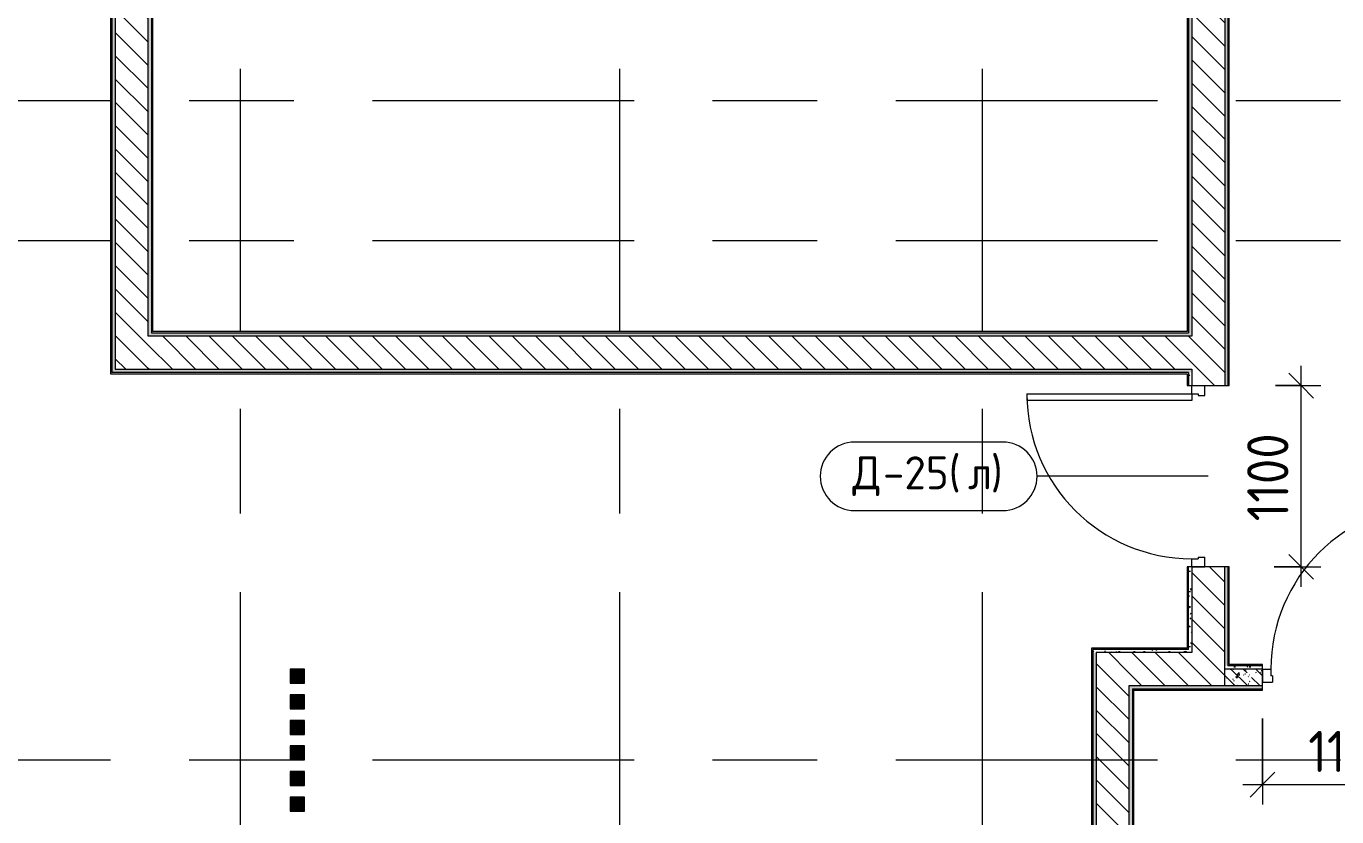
# Model space of a CAD drawing. Header units: millimetres. Extents: x 35848 to 85156, y -2706 to 28205.
# Drawn here: x 50860 to 58810, y 17804 to 22601 of the extents above; entities that cross this region are included whole.
import ezdxf

# ---------------------------------------------------------------- set-up
doc = ezdxf.new("R2010")
doc.units = ezdxf.units.MM
doc.linetypes.add('Осевая', pattern=[3175, 635, -476.25, 1587.5, -476.25])
for name, color, linetype, lineweight in [('A-ANNO-DIMS', 7, 'Continuous', 9), ('A-ANNO-DIMS-100', 7, 'Continuous', 9), ('A-DOOR-IDEN', 7, 'Continuous', 9), ('A-WALL', 7, 'Continuous', 9), ('I-WALL', 7, 'Continuous', 9), ('Оси-2', 7, 'Осевая', 9)]:
    doc.layers.add(name, color=color, linetype=linetype, lineweight=lineweight)
for name, color, linetype, lineweight, true_color in [('A-DOOR-1', 1, 'Continuous', 9, 0xff0000), ('A-DOOR-2', 1, 'Continuous', 13, 0xff0000), ('A-DOOR-FRAM-1', 1, 'Continuous', 13, 0xff0000), ('A-WALL-1', 7, 'Continuous', 9, 0x3c3c3c), ('A-WALL-FNSH-1', 7, 'Continuous', 9, 0x3c3c3c)]:
    doc.layers.add(name, color=color, linetype=linetype, lineweight=lineweight, true_color=true_color)
doc.styles.add('GOST Common', font='GOST_Common.ttf', dxfattribs={"height": 200})
doc.styles.add('ISOCPEUR', font='isocpeur.ttf', dxfattribs={"width": 0.9, "height": 250})
doc.dimstyles.new('ISO-2_5_0_9К_БОЛЬШОЙ', dxfattribs={"dimscale": 304.8, "dimtxt": 248.995294, "dimasz": 0.492126, "dimexe": 0.393701, "dimexo": 0.984252, "dimgap": 0, "dimtad": 1, "dimdec": 0, "dimrnd": 10, "dimzin": 0, "dimdsep": 46, "dimtxsty": 'ISOCPEUR', "dimblk1": 'OBLIQUE', "dimblk2": 'OBLIQUE', "dimsah": 1, "dimcen": 0.09, "dimdle": 0.393701, "dimazin": 0, "dimtfac": 1, "dimtdec": 4, "dimtix": 1, "dimtmove": 0, "dimatfit": 3, "dimfxl": 1, "dimtvp": 1, "dimtolj": 1, "dimtzin": 0, "dimarcsym": 2})
pattern_1 = [(135, (0, 0), (-70.71068, -70.71068), [])]
pattern_2 = [(0, (0, 0), (121.92, 30.48), [10.058, -81.382, 10.058, -81.382, -487.68]), (0, (0, 0), (121.92, 30.48), [-182.88, 10.058, -172.822, 10.058, -81.382, -213.36]), (0, (0, 0), (121.92, 30.48), [-457.2, 10.058, -50.902, 10.058, -142.342]), (120, (45.72, 15.24), (-87.356454, 90.345817), [10.058, -81.382, 10.058, -81.382, -487.68]), (120, (45.72, 15.24), (-87.356454, 90.345817), [-182.88, 10.058, -172.822, 10.058, -81.382, -213.36]), (120, (45.72, 15.24), (-87.356454, 90.345817), [-457.2, 10.058, -50.902, 10.058, -142.342]), (240, (60.96, 76.2), (-34.563546, -120.825817), [10.058, -81.382, 10.058, -81.382, -487.68]), (240, (60.96, 76.2), (-34.563546, -120.825817), [-182.88, 10.058, -172.822, 10.058, -81.382, -213.36]), (240, (60.96, 76.2), (-34.563546, -120.825817), [-457.2, 10.058, -50.902, 10.058, -142.342])]

# ---------------------------------------------------------------- blocks, each defined once
blk = doc.blocks.new('110_Дверь_СКБ_1Ст_Внутренняя1 - Д-11 1100x2100h_кладовые _все__ коридор _между помещениями блока столовой__ моечные _все_-32089444-План заполнения и маркировки дверных проемов 1 этажа в осях 12-23')
at = {"layer": 'A-DOOR-1'}
blk.add_arc((512.5, 50), 1000, 90, 180, dxfattribs=at)
at = {"layer": 'A-DOOR-2'}
for p, q in [((512.5, 1050), (472.5, 1050)), ((472.5, 50), (472.5, 1050)), ((512.5, 1050), (512.5, 50)), ((512.5, 50), (472.5, 50))]:
    blk.add_line(p, q, dxfattribs=at)
at = {"layer": 'A-DOOR-FRAM-1'}
for p, q in [((-537.5, 50), (-537.5, -30)), ((-537.5, 50), (-487.5, 50)), ((-487.5, 50), (-487.5, 10)), ((-477.5, 10), (-487.5, 10)), ((-477.5, 10), (-477.5, -30)), ((502.5, 10), (502.5, -30)), ((512.5, 10), (502.5, 10)), ((512.5, 50), (512.5, 10)), ((512.5, 50), (562.5, 50)), ((562.5, 50), (562.5, -30)), ((-537.5, -30), (-477.5, -30)), ((502.5, -30), (562.5, -30))]:
    blk.add_line(p, q, dxfattribs=at)
blk = doc.blocks.new('110_Дверь_СКБ_1Ст_Внутренняя1 - Д-12 EIW 1100x2100h_кладовые _все__ коридор _между помещениями блока столовой__ моечные _все_-32936079-План заполнения и маркировки дверных проемов 1 этажа в осях 12-23')
at = {"layer": 'A-DOOR-1'}
blk.add_arc((512.5, 100), 1000, 90, 180, dxfattribs=at)
at = {"layer": 'A-DOOR-2'}
for p, q in [((512.5, 1100), (472.5, 1100)), ((472.5, 100), (472.5, 1100)), ((512.5, 1100), (512.5, 100)), ((512.5, 100), (472.5, 100))]:
    blk.add_line(p, q, dxfattribs=at)
at = {"layer": 'A-DOOR-FRAM-1'}
for p, q in [((-537.5, 100), (-537.5, 20)), ((-537.5, 100), (-487.5, 100)), ((-487.5, 100), (-487.5, 60)), ((512.5, 100), (512.5, 60)), ((512.5, 100), (562.5, 100)), ((562.5, 100), (562.5, 20)), ((-537.5, 20), (-477.5, 20)), ((-477.5, 60), (-487.5, 60)), ((-477.5, 60), (-477.5, 20)), ((502.5, 60), (502.5, 20)), ((512.5, 60), (502.5, 60)), ((502.5, 20), (562.5, 20))]:
    blk.add_line(p, q, dxfattribs=at)
blk = doc.blocks.new('М_двери - Типоразмер_рамка-25223575-План заполнения и маркировки дверных проемов 1 этажа в осях 12-23')
at = {"layer": 'A-DOOR-IDEN'}
for p, q in [((4.496, 2.08), (-4.496, 2.08)), ((-4.496, -2.08), (4.496, -2.08))]:
    blk.add_line(p, q, dxfattribs=at)
for centre, start, end in [((-4.496, 0), 90, 270), ((4.496, 0), 270, 90)]:
    blk.add_arc(centre, 2.08, start, end, dxfattribs=at)
blk = doc.blocks.new('DIMBLOCK35-План заполнения и маркировки дверных проемов 1 этажа в осях 12-23')
at = {"layer": 'A-ANNO-DIMS-100'}
for p, q in [((58593.2, 19200), (58593.2, 20540)), ((58438, 20420), (58713.2, 20420)), ((58593.2, 20420), (58438, 20420)), ((58430, 19320), (58713.2, 19320)), ((58593.2, 19320), (58430, 19320))]:
    blk.add_line(p, q, dxfattribs=at)
at = {"layer": 'A-ANNO-DIMS-100', "lineweight": 20}
for p, q in [((58593.2, 20420), (58518.2, 20495)), ((58593.2, 20420), (58668.2, 20345)), ((58593.2, 19320), (58518.2, 19395)), ((58593.2, 19320), (58668.2, 19245))]:
    blk.add_line(p, q, dxfattribs=at)
at = {"layer": 'A-ANNO-DIMS-100', "color": 0, "insert": (58266.5, 19597.1), "char_height": 250, "width": 655.049, "attachment_point": 1, "rotation": 90, "line_spacing_factor": 1.149209, "style": 'ISOCPEUR'}
blk.add_mtext('1100', dxfattribs=at)
blk = doc.blocks.new('_Oblique')
at = {"color": 0, "linetype": 'ByBlock', "lineweight": -2}
blk.add_line((-0.5, -0.5), (0.5, 0.5), dxfattribs=at)
blk = doc.blocks.new('DIMBLOCK37-План заполнения и маркировки дверных проемов 1 этажа в осях 12-23')
at = {"layer": 'A-ANNO-DIMS-100'}
for p, q in [((58360, 18400), (58360, 17879)), ((58360, 17999), (58360, 18400)), ((59460, 18240), (59460, 17879)), ((59460, 17999), (59460, 18240)), ((58240, 17999), (59580, 17999))]:
    blk.add_line(p, q, dxfattribs=at)
at = {"layer": 'A-ANNO-DIMS-100', "lineweight": 20}
for p, q in [((58360, 17999), (58435, 18074)), ((59460, 17999), (59535, 18074)), ((58360, 17999), (58285, 17924)), ((59460, 17999), (59385, 17924))]:
    blk.add_line(p, q, dxfattribs=at)
at = {"layer": 'A-ANNO-DIMS-100', "color": 0, "insert": (58637.1, 18325.6), "char_height": 250, "width": 655.049, "attachment_point": 1, "line_spacing_factor": 1.149209, "style": 'ISOCPEUR'}
blk.add_mtext('1100', dxfattribs=at)

msp = doc.modelspace()

# ---------------------------------------------------------------- hatches: boundary and pattern name
at = {"layer": 'I-WALL'}
h = msp.add_hatch(dxfattribs=at)
h.set_pattern_fill('FP_20', color=256, style=0, pattern_type=2)
h.set_pattern_definition(pattern_1)
h.paths.add_polyline_path([(51400, 20520), (51600, 20520), (51600, 23970), (51400, 23970), (51400, 21010.9)])
h.paths.add_polyline_path([(51600, 24970), (51600, 25550), (51400, 25550), (51400, 24970)])
h.paths.add_polyline_path([(51600, 26500), (51600, 26900), (51400, 26900), (51400, 26500), (51431.9, 26500)])
h = msp.add_hatch(dxfattribs=at)
h.set_pattern_fill('FP_58', color=256, style=0, pattern_type=2)
h.set_pattern_definition(pattern_2)
h.paths.add_polyline_path([(51400, 20500), (51400, 23970), (51380, 23970), (51380, 20500)])
h.paths.add_polyline_path([(51380, 24970), (51400, 24970), (51400, 25550), (51380, 25550), (51380, 25341.4)])
h.paths.add_polyline_path([(51400, 26524), (51400, 26537.5), (51380, 26537.5), (51380, 26524)])
h = msp.add_hatch(dxfattribs=at)
h.set_pattern_fill('FP_20', color=256, style=0, pattern_type=2)
h.set_pattern_definition(pattern_1)
h.paths.add_polyline_path([(58130, 20720), (58130, 24890), (57930, 24890), (57930, 20720)])
h = msp.add_hatch(dxfattribs=at)
h.set_pattern_fill('FP_58', color=256, style=0, pattern_type=2)
h.set_pattern_definition(pattern_2)
h.paths.add_polyline_path([(58150, 18720), (58150, 19320), (58130, 19320), (58130, 18720)])
h.paths.add_polyline_path([(58150, 20420), (58150, 24810), (58130, 24810), (58130, 20420)])
h = msp.add_hatch(dxfattribs=at)
h.set_pattern_fill('FP_58', color=256, style=0, pattern_type=2)
h.set_pattern_definition(pattern_2)
h.paths.add_polyline_path([(57910, 20740), (57930, 20740), (57930, 24730), (57910, 24730), (57910, 20748)])
h = msp.add_hatch(dxfattribs=at)
h.set_pattern_fill('FP_58', color=256, style=0, pattern_type=2)
h.set_pattern_definition(pattern_2)
h.paths.add_polyline_path([(51600, 20740), (51620, 20740), (51620, 23770), (51600, 23770), (51600, 21010.9)])
h = msp.add_hatch(dxfattribs=at)
h.set_pattern_fill('FP_58', color=256, style=0, pattern_type=2)
h.set_pattern_definition(pattern_2)
h.paths.add_polyline_path([(52884.3, 20720), (57930, 20720), (57930, 20740), (51600, 20740), (51600, 20720)])
h = msp.add_hatch(dxfattribs=at)
h.set_pattern_fill('FP_20', color=256, style=0, pattern_type=2)
h.set_pattern_definition(pattern_1)
h.paths.add_polyline_path([(58130, 20520), (58130, 20720), (51600, 20720), (51600, 20520), (57930, 20520)])
h = msp.add_hatch(dxfattribs=at)
h.set_pattern_fill('FP_58', color=256, style=0, pattern_type=2)
h.set_pattern_definition(pattern_2)
h.paths.add_polyline_path([(57902, 20500), (57930, 20500), (57930, 20520), (51400, 20520), (51400, 20500), (55789.2, 20500)])
h = msp.add_hatch(dxfattribs=at)
h.set_pattern_fill('FP_20', color=256, style=0, pattern_type=2)
h.set_pattern_definition(pattern_1)
h.paths.add_polyline_path([(57930, 18600), (58130, 18600), (58130, 19320), (57930, 19320), (57930, 18800)])
h.paths.add_polyline_path([(57930, 20420), (58130, 20420), (58130, 20520), (57930, 20520)])
h = msp.add_hatch(dxfattribs=at)
h.set_pattern_fill('FP_58', color=256, style=0, pattern_type=2)
h.set_pattern_definition(pattern_2)
h.paths.add_polyline_path([(57930, 18800), (57930, 19320), (57910, 19320), (57910, 18800)])
h.paths.add_polyline_path([(57930, 20420), (57930, 20500), (57910, 20500), (57910, 20420)])
h = msp.add_hatch(dxfattribs=at)
h.set_pattern_fill('FP_58', color=256, style=0, pattern_type=2)
h.set_pattern_definition(pattern_2)
h.paths.add_polyline_path([(57350, 18800), (57910, 18800), (57910, 18820), (57330, 18820), (57330, 18800)])
h = msp.add_hatch(dxfattribs=at)
h.set_pattern_fill('FP_58', color=256, style=0, pattern_type=2)
h.set_pattern_definition(pattern_2)
h.paths.add_polyline_path([(57350, 15803.8), (57350, 15903.8), (57330, 15903.8), (57330, 15803.8)])
h.paths.add_polyline_path([(57330, 17003.8), (57350, 17003.8), (57350, 18800), (57330, 18800), (57330, 17763.1)])
h = msp.add_hatch(dxfattribs=at)
h.set_pattern_fill('FP_20', color=256, style=0, pattern_type=2)
h.set_pattern_definition(pattern_1)
h.paths.add_polyline_path([(57550, 15803.8), (57550, 15903.8), (57350, 15903.8), (57350, 15803.8)])
h.paths.add_polyline_path([(57350, 17003.8), (57550, 17003.8), (57550, 18800), (57350, 18800), (57350, 17763.1)])
h = msp.add_hatch(dxfattribs=at)
h.set_pattern_fill('FP_20', color=256, style=0, pattern_type=2)
h.set_pattern_definition(pattern_1)
h.paths.add_polyline_path([(57930, 18600), (57930, 18800), (57550, 18800), (57550, 18600)])
for points in [[(52462.1, 18614), (52547.1, 18614), (52547.1, 18699), (52462.1, 18699)], [(52462.1, 18459), (52547.1, 18459), (52547.1, 18544), (52462.1, 18544)], [(52462.1, 18304), (52547.1, 18304), (52547.1, 18389), (52462.1, 18389)], [(52462.1, 18149), (52547.1, 18149), (52547.1, 18234), (52462.1, 18234)], [(52462.1, 17994), (52547.1, 17994), (52547.1, 18079), (52462.1, 18079)], [(52462.1, 17839), (52547.1, 17839), (52547.1, 17924), (52462.1, 17924)]]:
    msp.add_hatch(color=256, dxfattribs=at).paths.add_polyline_path(points)
h = msp.add_hatch(dxfattribs=at)
h.set_pattern_fill('FP_58', color=256, style=0, pattern_type=2)
h.set_pattern_definition(pattern_2)
h.paths.add_polyline_path([(58360, 18700), (58360, 18720), (58130, 18720), (58130, 18700)])
h.paths.add_polyline_path([(60610, 18700), (60610, 18720), (59460, 18720), (59460, 18700), (60146.6, 18700)])
h = msp.add_hatch(dxfattribs=at)
h.set_pattern_fill('FP_22', color=256, style=0, pattern_type=2)
h.set_pattern_definition([(135, (0, 0), (-75.43415, -75.43415), [106.68, -17.78, 3.556, -17.78]), (135, (0, 75.39), (-75.43415, -75.43415), []), (50, (0, 0), (127.52922, -11.15758), [13.335, -146.685]), (355, (0, 0), (-24.66966, 133.74002), [10.668, -117.348]), (100.451, (10.63, -0.93), (102.85973, 122.58178), [11.333, -124.663]), (46.184, (0, 35.56), (189.75516, -29.43036), [20.002, -220.027]), (96.636, (15.81, 33.1), (166.1822, 173.1996), [17, -186.995]), (351.184, (0, 35.56), (166.18393, 173.1976), [16.002, -176.022]), (21, (17.78, 26.67), (106.13027, -71.58603), [13.335, -146.685]), (326, (17.78, 26.67), (43.26188, 128.93175), [10.668, -117.348]), (71.451, (26.62, 20.7), (149.39198, 57.34505), [11.333, -124.663]), (37.5, (0, 0), (2.162228, 59.188357), [3.353, -112.573, 3.353, -115.773, -117.793]), (37.5, (0, 0), (2.162228, 59.188357), [-235.052, 3.353, -114.44]), (7.5, (0, 0), (46.77386, 70.12615), [3.353, -64.567, 3.353, -109.906, -44.894]), (7.5, (0, 0), (46.77386, 70.12615), [-181.178, 3.353, -41.542]), (327.5, (-39.65, 0), (94.91367, -4.010093), [3.353, -41.097, 3.353, -135.331, -184.023]), (327.5, (-39.65, 0), (94.91367, -4.010093), [-183.134, 3.353, -180.67]), (317.5, (-57.43, 0), (103.69057, 17.79882), [3.353, -54.432, 3.353, -88.748, -130.683]), (317.5, (-57.43, 0), (103.69057, 17.79882), [-149.885, 3.353, -127.33])])
h.paths.add_polyline_path([(60146.6, 18600), (60610, 18600), (60610, 18700), (59460, 18700), (59460, 18600)])
h.paths.add_polyline_path([(58360, 18600), (58360, 18700), (58130, 18700), (58130, 18600)])
h = msp.add_hatch(dxfattribs=at)
h.set_pattern_fill('FP_58', color=256, style=0, pattern_type=2)
h.set_pattern_definition(pattern_2)
h.paths.add_polyline_path([(58360, 18580), (58360, 18600), (57550, 18600), (57550, 18580), (57967.9, 18580)])
h.paths.add_polyline_path([(60730, 18580), (60730, 18600), (59460, 18600), (59460, 18580), (60146.6, 18580)])
h = msp.add_hatch(dxfattribs=at)
h.set_pattern_fill('FP_58', color=256, style=0, pattern_type=2)
h.set_pattern_definition(pattern_2)
h.paths.add_polyline_path([(57570, 11900), (57570, 15903.8), (57550, 15903.8), (57550, 11900)])
h.paths.add_polyline_path([(57570, 17003.8), (57570, 18580), (57550, 18580), (57550, 17003.8)])

# ---------------------------------------------------------------- linework, layer by layer
at = {"layer": 'A-DOOR-IDEN'}
msp.add_line((58030, 19870), (56991.9, 19870), dxfattribs=at)
at = {"layer": 'A-WALL'}
for p, q in [((58150, 24809), (58150, 20420)), ((57910, 24730), (57910, 20740)), ((51620, 23750), (51620, 20740)), ((51620, 20740), (57910, 20740)), ((51400, 20520), (57930, 20520)), ((57910, 20500), (51380, 20500)), ((57910, 20500), (57910, 20420)), ((57910, 18820), (57910, 19320)), ((58150, 19320), (58150, 18720)), ((57910, 18820), (57330, 18820)), ((58360, 18700), (58130, 18700)), ((58360, 18720), (58150, 18720)), ((57570, 18580), (58360, 18580)), ((57570, 18580), (57570, 18572))]:
    msp.add_line(p, q, dxfattribs=at)
at = {"layer": 'A-WALL-1'}
for p, q in [((58130, 24890), (58130, 20420)), ((57930, 24750), (57930, 20720)), ((51380, 23970), (51380, 20500)), ((51400, 23970), (51400, 20520)), ((51600, 20720), (51600, 23770)), ((57930, 20720), (51600, 20720)), ((57930, 20520), (57930, 20420)), ((57910, 20420), (58150, 20420)), ((58150, 19320), (57910, 19320)), ((57930, 19320), (57930, 18800)), ((58130, 18600), (58130, 19320)), ((57330, 18820), (57330, 17003.8)), ((57350, 18800), (57350, 17003.8)), ((57930, 18800), (57350, 18800)), ((58360, 18580), (58360, 18720)), ((57550, 17003.8), (57550, 18600)), ((57550, 18600), (58360, 18600))]:
    msp.add_line(p, q, dxfattribs=at)
at = {"layer": 'A-WALL-FNSH-1'}
for p, q in [((58158, 20420), (58158, 24809)), ((57902, 24722), (57902, 20748)), ((51372, 23970), (51372, 20492)), ((51628, 20748), (51628, 23742)), ((57902, 20748), (51628, 20748)), ((51372, 20492), (57902, 20492)), ((57902, 20492), (57902, 20420)), ((57902, 20420), (57910, 20420)), ((58150, 20420), (58158, 20420)), ((57902, 19320), (57902, 18828)), ((57910, 19320), (57902, 19320)), ((58158, 19320), (58150, 19320)), ((58158, 18728), (58158, 19320)), ((57902, 18828), (57322, 18828)), ((57322, 18828), (57322, 17003.8)), ((52547.1, 18699), (52462.1, 18699)), ((52462.1, 18699), (52462.1, 18614)), ((52547.1, 18614), (52547.1, 18699)), ((58360, 18728), (58158, 18728)), ((58360, 18720), (58360, 18728)), ((52462.1, 18614), (52547.1, 18614)), ((52547.1, 18544), (52462.1, 18544)), ((52462.1, 18544), (52462.1, 18459)), ((52547.1, 18459), (52547.1, 18544)), ((57570, 18572), (58360, 18572)), ((57570, 18572), (57570, 17003.8)), ((57578, 17003.8), (57578, 18580)), ((58360, 18572), (58360, 18580)), ((52462.1, 18459), (52547.1, 18459)), ((52547.1, 18389), (52462.1, 18389)), ((52462.1, 18389), (52462.1, 18304)), ((52547.1, 18304), (52547.1, 18389)), ((52462.1, 18304), (52547.1, 18304)), ((52547.1, 18234), (52462.1, 18234)), ((52462.1, 18234), (52462.1, 18149)), ((52547.1, 18149), (52547.1, 18234)), ((52462.1, 18149), (52547.1, 18149)), ((52547.1, 18079), (52462.1, 18079)), ((52462.1, 18079), (52462.1, 17994)), ((52547.1, 17994), (52547.1, 18079)), ((52462.1, 17994), (52547.1, 17994)), ((52547.1, 17924), (52462.1, 17924)), ((52462.1, 17924), (52462.1, 17839)), ((52547.1, 17839), (52547.1, 17924)), ((52462.1, 17839), (52547.1, 17839))]:
    msp.add_line(p, q, dxfattribs=at)
at = {"layer": 'Оси-2'}
for p, q in [((52160, 593.7), (52160, 24898.1)), ((54460, 593.7), (54460, 24898.1)), ((56660, 593.7), (56660, 24898.1)), ((39148.5, 22150), (82060, 22150)), ((39148.5, 21300), (82060, 21300)), ((39148.5, 18150), (82060, 18150))]:
    msp.add_line(p, q, dxfattribs=at)

# ---------------------------------------------------------------- block references
at = {"layer": 'A-DOOR-1', "rotation": 89.99999999999991}
msp.add_blockref('110_Дверь_СКБ_1Ст_Внутренняя1 - Д-12 EIW 1100x2100h_кладовые _все__ коридор _между помещениями блока столовой__ моечные _все_-32936079-План заполнения и маркировки дверных проемов 1 этажа в осях 12-23', (58030, 19857.5), dxfattribs=at)
at = {"layer": 'A-DOOR-1'}
msp.add_blockref('110_Дверь_СКБ_1Ст_Внутренняя1 - Д-11 1100x2100h_кладовые _все__ коридор _между помещениями блока столовой__ моечные _все_-32089444-План заполнения и маркировки дверных проемов 1 этажа в осях 12-23', (58897.5, 18650), dxfattribs=at)
at = {"layer": 'A-DOOR-IDEN', "xscale": 99.99999999999993, "yscale": 99.99999999999993, "zscale": 99.99999999999993}
msp.add_blockref('М_двери - Типоразмер_рамка-25223575-План заполнения и маркировки дверных проемов 1 этажа в осях 12-23', (56334.3, 19870), dxfattribs=at)

# ---------------------------------------------------------------- texts
at = {"layer": 'A-DOOR-IDEN', "char_height": 200, "attachment_point": 1, "style": 'GOST Common'}
for s, insert, width in [('\\fGOST Common|b0|i0|c204|p34|;Д', (55872, 19991.2), 224.472), ('-25(', (56057.2, 19991.2), 625.316), ('\\fGOST Common|b0|i0|c204|p34|;)', (56712.1, 19991.2), 96.202), ('\\fGOST Common|b0|i0|c204|p34|;л', (56573.2, 19991.2), 168.354)]:
    msp.add_mtext(s, dxfattribs=dict(at, insert=insert, width=width))

# ---------------------------------------------------------------- dimensions: what is measured, and where the dimension line sits
at = {"layer": 'A-ANNO-DIMS'}
dim = msp.add_linear_dim(base=(58593.2, 20420), p1=(58130, 19320), p2=(58138, 20420), angle=90, dimstyle='ISO-2_5_0_9К_БОЛЬШОЙ', override={"dimpost": '<>', "dimfxl": 1100.029091}, dxfattribs=at)
dim.commit()
dim.dimension.update_dxf_attribs({"geometry": 'DIMBLOCK35-План заполнения и маркировки дверных проемов 1 этажа в осях 12-23', "text_midpoint": (58468.2, 19870)})
dim = msp.add_linear_dim(base=(59460, 17999), p1=(58360, 18700), p2=(59460, 18540), dimstyle='ISO-2_5_0_9К_БОЛЬШОЙ', override={"dimpost": '<>', "dimfxl": 1111.575459}, dxfattribs=at)
dim.commit()
dim.dimension.update_dxf_attribs({"geometry": 'DIMBLOCK37-План заполнения и маркировки дверных проемов 1 этажа в осях 12-23', "text_midpoint": (58910, 18124)})

doc.saveas('drawing.dxf')
